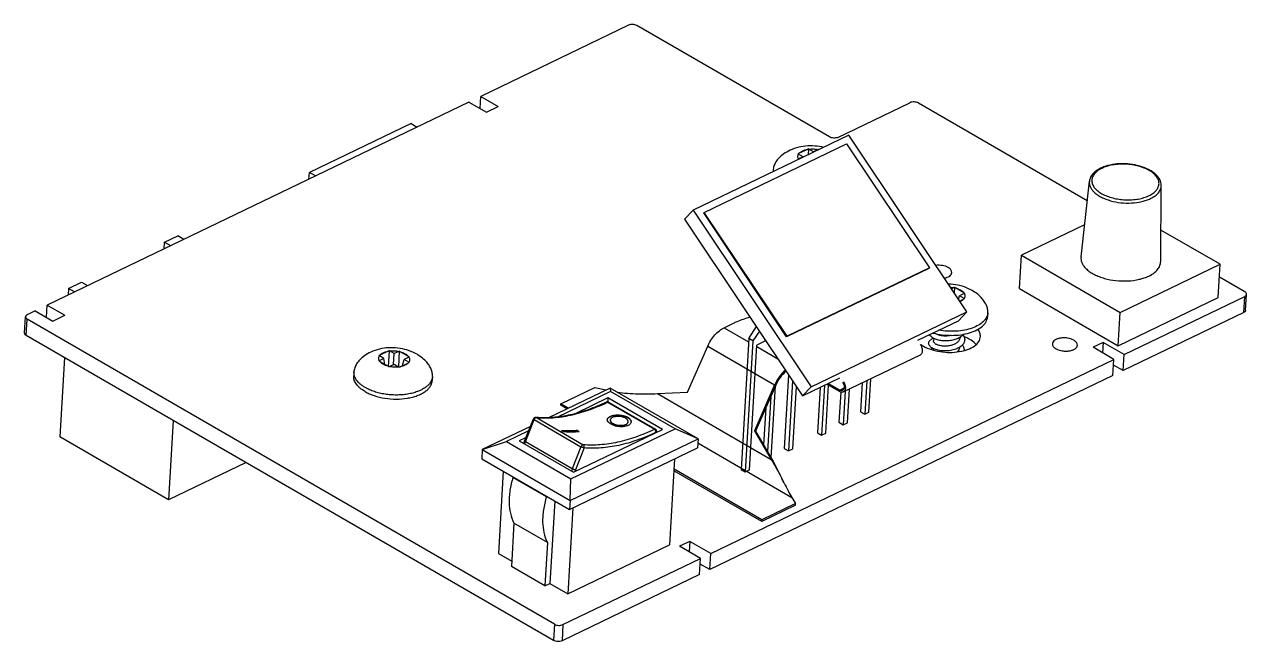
# Model space of a CAD drawing. Header units: millimetres. Extents: x 0 to 420, y 0 to 297.
# Drawn here: x 170.5 to 221.7, y 67.4 to 93.3 of the extents above; entities that cross this region are included whole.
import ezdxf

# ---------------------------------------------------------------- set-up
doc = ezdxf.new("R2010")
doc.units = ezdxf.units.MM
doc.header["$LTSCALE"] = 23.1
doc.layers.get('0').update_dxf_attribs({"linetype": 'CONTINUOUS'})
doc.layers.add('02___PRT_ALL_AXES', color=7, linetype='CONTINUOUS')

msp = doc.modelspace()

# ---------------------------------------------------------------- linework, layer by layer
at = {"color": 7, "linetype": 'Continuous'}
for p, q in [((195.793, 93.245), (189.596, 90.26)), ((204.221, 88.558), (196.147, 93.229)), ((189.566, 89.75), (189.596, 90.26)), ((189.596, 90.26), (190.333, 89.834)), ((189.099, 90.021), (171.411, 81.504)), ((189.099, 90.021), (189.836, 89.594)), ((189.836, 89.594), (190.333, 89.834)), ((204.574, 88.541), (207.593, 89.995)), ((215.027, 85.883), (207.946, 89.979)), ((186.672, 89.124), (182.41, 87.071)), ((186.672, 89.124), (186.928, 88.975)), ((205.035, 88.629), (198.5, 85.482)), ((198.97, 85.396), (204.937, 88.269)), ((204.937, 88.269), (208.408, 83.07)), ((209.982, 81.219), (205.035, 88.629)), ((203.117, 87.73), (202.922, 87.637)), ((203.117, 87.73), (202.925, 87.842)), ((203.295, 88.039), (202.946, 87.872)), ((203.121, 87.707), (203.117, 87.73)), ((203.335, 88.058), (203.321, 87.804)), ((203.546, 87.937), (203.354, 88.048)), ((203.544, 87.911), (203.546, 87.937)), ((203.74, 88.031), (203.546, 87.937)), ((203.759, 88.039), (203.757, 88.013)), ((201.859, 87.172), (201.854, 87.097)), ((182.393, 86.792), (182.41, 87.071)), ((182.666, 86.923), (182.41, 87.071)), ((214.767, 83.529), (215.117, 86.698)), ((218.11, 83.332), (218.133, 86.521)), ((198.145, 85.113), (198.5, 85.482)), ((198.145, 85.113), (203.092, 77.703)), ((198.5, 85.482), (203.446, 78.072)), ((198.97, 85.396), (198.948, 85.373)), ((202.419, 80.174), (198.948, 85.373)), ((202.441, 80.197), (198.97, 85.396)), ((214.915, 84.869), (212.27, 83.596)), ((220.603, 83.217), (218.119, 84.655)), ((176.32, 83.867), (176.336, 84.147)), ((176.336, 84.147), (176.887, 84.412)), ((176.336, 84.147), (176.592, 83.999)), ((177.143, 84.264), (176.887, 84.412)), ((212.188, 82.198), (212.27, 83.596)), ((212.27, 83.596), (216.412, 81.199)), ((208.386, 83.047), (202.419, 80.174)), ((208.408, 83.07), (202.441, 80.197)), ((208.408, 83.07), (208.386, 83.047)), ((216.412, 81.199), (220.603, 83.217)), ((220.521, 81.819), (220.603, 83.217)), ((221.637, 82.059), (220.572, 82.675)), ((172.305, 82.206), (172.289, 81.926)), ((172.305, 82.206), (172.856, 82.471)), ((172.561, 82.057), (172.305, 82.206)), ((172.856, 82.471), (173.112, 82.323)), ((209.444, 82.237), (209.337, 82.185)), ((209.463, 82.246), (209.451, 82.014)), ((209.847, 82.024), (209.503, 82.223)), ((212.188, 82.198), (216.33, 79.801)), ((171.381, 80.994), (171.411, 81.504)), ((171.411, 81.504), (172.148, 81.077)), ((209.629, 81.747), (209.674, 81.898)), ((209.868, 81.992), (209.674, 81.898)), ((209.866, 81.787), (209.674, 81.898)), ((209.676, 81.676), (209.844, 81.757)), ((216.33, 79.801), (220.521, 81.819)), ((216.573, 79.435), (221.635, 81.872)), ((221.595, 81.194), (221.635, 81.872)), ((221.669, 81.281), (221.709, 81.959)), ((170.463, 80.337), (170.502, 81.015)), ((170.914, 81.264), (170.576, 81.102)), ((170.914, 81.264), (171.651, 80.838)), ((171.651, 80.838), (172.148, 81.077)), ((203.446, 78.072), (209.982, 81.219)), ((209.627, 80.85), (209.982, 81.219)), ((210.857, 81.185), (210.847, 81.016)), ((216.33, 79.801), (216.412, 81.199)), ((221.595, 81.194), (216.534, 78.757)), ((170.535, 80.237), (170.574, 80.915)), ((192.69, 68.12), (170.574, 80.915)), ((199.8, 80.557), (200.191, 80.746)), ((199.8, 80.557), (200.828, 79.963)), ((200.836, 80.102), (201.156, 80.603)), ((207.922, 80.029), (209.627, 80.85)), ((192.651, 67.442), (170.535, 80.237)), ((200.836, 80.102), (200.514, 74.615)), ((201.012, 80), (200.689, 74.514)), ((201.012, 80), (200.836, 80.102)), ((201.279, 80.419), (201.012, 80)), ((201.512, 79.994), (201.174, 79.832)), ((201.512, 79.994), (201.537, 80.033)), ((202.441, 80.197), (202.419, 80.174)), ((185.714, 79.574), (185.365, 79.406)), ((185.754, 79.593), (185.719, 78.933)), ((185.965, 79.471), (185.773, 79.582)), ((185.94, 79.01), (185.965, 79.471)), ((186.159, 79.565), (185.965, 79.471)), ((186.178, 79.573), (186.143, 78.914)), ((186.562, 79.352), (186.218, 79.551)), ((198.265, 77.858), (199.112, 79.784)), ((199.112, 79.784), (201.92, 78.159)), ((200.867, 74.599), (201.174, 79.832)), ((201.17, 79.765), (202.059, 79.251)), ((215.696, 79.942), (215.27, 79.737)), ((216.147, 79.229), (215.27, 79.737)), ((215.696, 79.942), (215.67, 79.505)), ((216.573, 79.435), (215.696, 79.942)), ((172.135, 79.311), (171.939, 75.978)), ((185.536, 79.265), (185.342, 79.171)), ((185.536, 79.265), (185.344, 79.376)), ((185.363, 79.139), (185.707, 78.94)), ((185.58, 79.014), (185.536, 79.265)), ((185.96, 79.019), (185.765, 78.926)), ((186.152, 78.908), (185.96, 79.019)), ((186.211, 78.917), (186.559, 79.085)), ((186.312, 78.966), (186.389, 79.226)), ((186.583, 79.32), (186.389, 79.226)), ((186.581, 79.115), (186.389, 79.226)), ((199.241, 71.089), (216.147, 79.229)), ((216.107, 78.551), (216.147, 79.229)), ((216.534, 78.757), (216.133, 78.988)), ((216.534, 78.757), (216.573, 79.435)), ((184.278, 78.707), (184.268, 78.537)), ((187.572, 78.513), (187.562, 78.343)), ((187.572, 78.513), (187.572, 78.513)), ((216.107, 78.551), (199.201, 70.411)), ((202.507, 78.579), (202.325, 75.487)), ((203.092, 77.703), (204.647, 78.453)), ((205.875, 77.011), (205.957, 78.418)), ((195.024, 78.028), (192.437, 76.783)), ((192.955, 77.368), (194.375, 78.052)), ((194.375, 78.052), (194.852, 77.946)), ((198.71, 75.896), (195.024, 78.028)), ((195.024, 78.028), (195.04, 77.886)), ((201.92, 78.159), (201.073, 76.233)), ((201.776, 75.099), (201.954, 78.125)), ((201.92, 78.159), (201.965, 78.149)), ((202.674, 78.33), (202.501, 75.386)), ((202.678, 75.471), (202.832, 78.092)), ((203.092, 77.703), (203.446, 78.072)), ((203.822, 78.055), (203.71, 76.154)), ((204.009, 78.145), (203.886, 76.053)), ((204.063, 76.138), (204.181, 78.145)), ((204.647, 77.942), (204.165, 78.22)), ((204.643, 77.878), (204.647, 77.942)), ((204.647, 77.942), (204.832, 78.031)), ((204.969, 76.574), (205.052, 77.982)), ((205.593, 78.243), (205.522, 77.027)), ((205.78, 78.333), (205.697, 76.925)), ((195.04, 77.886), (192.811, 76.812)), ((194.931, 77.61), (193.581, 76.959)), ((194.912, 77.433), (196.878, 76.295)), ((194.931, 77.61), (194.922, 77.447)), ((197.213, 76.29), (194.931, 77.61)), ((194.957, 77.434), (196.923, 76.297)), ((197.743, 76.322), (195.04, 77.886)), ((197.003, 77.793), (198.265, 77.858)), ((197.003, 77.793), (201.777, 75.031)), ((201.755, 77.673), (201.619, 75.366)), ((204.69, 77.857), (204.616, 76.59)), ((204.874, 77.897), (204.791, 76.489)), ((192.951, 77.304), (192.955, 77.368)), ((193.271, 77.184), (192.955, 77.368)), ((201.546, 77.197), (201.454, 75.648)), ((205.522, 77.027), (205.697, 76.925)), ((205.697, 76.925), (205.875, 77.011)), ((176.698, 76.671), (176.503, 73.337)), ((191.678, 76.417), (189.661, 75.446)), ((191.436, 75.804), (191.802, 76.731)), ((191.468, 75.775), (191.833, 76.701)), ((191.833, 76.701), (193.799, 75.564)), ((191.903, 76.794), (191.903, 76.794)), ((191.929, 76.785), (193.895, 75.648)), ((195.049, 76.849), (195.048, 76.836)), ((195.664, 76.494), (195.662, 76.481)), ((204.616, 76.59), (204.791, 76.489)), ((204.791, 76.489), (204.969, 76.574)), ((176.503, 73.337), (171.939, 75.978)), ((191.605, 76.231), (190.672, 75.782)), ((191.496, 75.956), (191.202, 75.814)), ((193.075, 76.183), (192.987, 76.234)), ((193.347, 73.313), (198.71, 75.896)), ((193.375, 74.218), (197.743, 76.322)), ((193.484, 74.494), (197.213, 76.29)), ((193.638, 76.245), (193.634, 76.231)), ((193.702, 76.192), (193.634, 76.231)), ((193.726, 76.194), (193.638, 76.245)), ((193.726, 76.194), (193.721, 76.194)), ((196.942, 76.159), (196.943, 76.17)), ((196.971, 76.173), (196.972, 76.206)), ((198.71, 75.896), (197.743, 76.322)), ((198.71, 75.896), (198.687, 75.514)), ((201.117, 76.224), (201.073, 76.233)), ((201.073, 76.233), (201.777, 75.031)), ((203.71, 76.154), (203.886, 76.053)), ((203.886, 76.053), (204.063, 76.138)), ((189.661, 75.446), (189.638, 75.064)), ((189.661, 75.446), (190.672, 75.782)), ((189.661, 75.446), (193.347, 73.313)), ((190.672, 75.782), (193.375, 74.218)), ((191.202, 75.814), (193.484, 74.494)), ((193.434, 74.637), (191.468, 75.775)), ((193.324, 72.932), (198.687, 75.514)), ((193.799, 75.564), (193.434, 74.637)), ((193.931, 75.516), (193.565, 74.59)), ((198.7, 75.722), (202.643, 73.44)), ((202.325, 75.487), (202.501, 75.386)), ((202.501, 75.386), (202.678, 75.471)), ((179.754, 74.903), (176.503, 73.337)), ((189.638, 75.064), (193.324, 72.932)), ((197.726, 75.051), (197.514, 71.448)), ((201.777, 75.031), (201.821, 75.022)), ((190.542, 74.542), (190.338, 71.081)), ((201.38, 72.493), (197.701, 74.622)), ((200.514, 74.615), (200.689, 74.514)), ((200.689, 74.514), (200.867, 74.599)), ((190.946, 74.308), (190.944, 74.278)), ((192.348, 73.466), (190.944, 74.278)), ((193.347, 73.313), (193.375, 74.218)), ((202.269, 74.126), (202.292, 74.083)), ((202.292, 74.083), (202.298, 74.071)), ((202.298, 74.071), (202.315, 74.038)), ((192.35, 73.495), (192.348, 73.466)), ((192.701, 73.293), (192.497, 69.832)), ((193.347, 73.313), (193.324, 72.932)), ((202.643, 73.44), (202.801, 73.178)), ((193.464, 72.999), (193.252, 69.395)), ((202.801, 73.178), (201.38, 72.493)), ((202.797, 73.114), (202.801, 73.178)), ((190.987, 72.364), (190.88, 70.542)), ((192.391, 71.551), (190.987, 72.364)), ((201.376, 72.43), (201.38, 72.493)), ((192.391, 71.551), (192.284, 69.729)), ((193.252, 69.395), (197.514, 71.448)), ((198.364, 71.596), (197.937, 71.391)), ((198.815, 70.883), (197.937, 71.391)), ((198.364, 71.596), (198.338, 71.159)), ((199.241, 71.089), (198.364, 71.596)), ((190.338, 71.081), (190.893, 70.76)), ((193.044, 68.104), (198.815, 70.883)), ((198.775, 70.205), (198.815, 70.883)), ((199.201, 70.411), (199.241, 71.089)), ((192.284, 69.729), (190.88, 70.542)), ((199.201, 70.411), (198.801, 70.642)), ((192.284, 69.729), (192.497, 69.832)), ((192.497, 69.832), (193.252, 69.395)), ((198.775, 70.205), (193.004, 67.426)), ((192.69, 68.12), (192.651, 67.442)), ((193.044, 68.104), (193.004, 67.426))]:
    msp.add_line(p, q, dxfattribs=at)
at = {"color": 3, "linetype": 'Continuous'}
for p, q in [((204.8, 77.861), (208.032, 79.417)), ((201.965, 78.149), (201.117, 76.224)), ((204.643, 77.878), (204.103, 78.19)), ((193.209, 77.154), (192.951, 77.304)), ((201.117, 76.224), (201.821, 75.022)), ((201.376, 72.43), (197.697, 74.558)), ((202.797, 73.114), (201.376, 72.43))]:
    msp.add_line(p, q, dxfattribs=at)
at = {"color": 7, "linetype": 'Continuous'}
for points in [[(203.976, 88.119), (203.893, 88.138), (203.797, 88.156), (203.701, 88.169), (203.604, 88.178), (203.506, 88.183), (203.408, 88.184), (203.312, 88.181), (203.216, 88.173), (203.12, 88.161), (203.024, 88.145), (202.928, 88.124), (202.835, 88.099), (202.744, 88.07), (202.656, 88.037), (202.573, 88.002), (202.496, 87.964), (202.425, 87.926), (202.36, 87.886), (202.3, 87.845), (202.246, 87.805), (202.195, 87.764), (202.149, 87.722), (202.107, 87.68), (202.068, 87.638), (202.032, 87.595), (202.001, 87.552), (201.972, 87.509), (201.947, 87.466), (201.925, 87.423), (201.906, 87.379), (201.89, 87.334), (201.877, 87.289), (201.867, 87.243), (201.861, 87.196), (201.859, 87.172)], [(210.209, 82.114), (210.14, 82.152), (210.055, 82.194), (209.968, 82.232), (209.878, 82.266), (209.785, 82.297), (209.691, 82.323), (209.597, 82.344), (209.502, 82.362), (209.406, 82.376), (209.308, 82.385), (209.21, 82.39), (209.2, 82.39)], [(210.857, 81.185), (210.858, 81.2), (210.858, 81.244), (210.855, 81.287), (210.849, 81.329), (210.841, 81.371), (210.83, 81.413), (210.817, 81.454), (210.801, 81.496), (210.782, 81.537), (210.761, 81.578), (210.738, 81.62), (210.711, 81.662), (210.682, 81.704), (210.649, 81.746), (210.614, 81.788), (210.575, 81.831), (210.532, 81.873), (210.486, 81.916), (210.437, 81.958), (210.383, 82), (210.324, 82.041), (210.262, 82.082), (210.209, 82.114)], [(186.924, 79.442), (186.855, 79.48), (186.77, 79.522), (186.683, 79.56), (186.592, 79.594), (186.5, 79.624), (186.406, 79.65), (186.312, 79.672), (186.216, 79.69), (186.12, 79.703), (186.023, 79.713), (185.925, 79.718), (185.827, 79.718), (185.731, 79.715), (185.635, 79.707), (185.539, 79.696), (185.443, 79.679), (185.347, 79.658), (185.254, 79.633), (185.163, 79.604), (185.075, 79.571), (184.992, 79.536), (184.915, 79.499), (184.845, 79.46), (184.779, 79.42), (184.719, 79.38), (184.665, 79.339), (184.615, 79.298), (184.568, 79.256), (184.526, 79.214), (184.487, 79.172), (184.452, 79.129), (184.42, 79.086), (184.391, 79.043), (184.366, 79), (184.344, 78.957), (184.325, 78.913), (184.309, 78.868), (184.296, 78.823), (184.286, 78.777), (184.28, 78.73), (184.278, 78.706)], [(187.572, 78.513), (187.573, 78.528), (187.573, 78.572), (187.57, 78.615), (187.564, 78.657), (187.556, 78.699), (187.545, 78.741), (187.531, 78.782), (187.515, 78.823), (187.497, 78.865), (187.476, 78.906), (187.452, 78.948), (187.426, 78.99), (187.396, 79.031), (187.364, 79.074), (187.328, 79.116), (187.29, 79.158), (187.247, 79.201), (187.201, 79.243), (187.152, 79.285), (187.098, 79.327), (187.039, 79.369), (186.976, 79.41), (186.924, 79.442)]]:
    msp.add_lwpolyline(points, dxfattribs=at)
for centre, radius, start, end in [((203.14, 87.186), 0.5, 115.7418, 118.1277), ((203.867, 85.957), 2.125, 115.6803, 116.8845), ((202.612, 87.3), 0.625, 59.9545, 61.8793), ((204.194, 86.175), 2.07, 114.5246, 115.7503), ((203.106, 87.619), 0.495, 59.9598, 62.3974), ((203.946, 87.603), 0.474, 113.2319, 115.7035), ((202.789, 86.279), 2.01, 60.3651, 61.1469), ((202.323, 87.145), 0.466, 176.6844, 185.5801), ((201.666, 85.403), 2.546, 60.2756, 60.8916), ((216.216, 85.946), 1.444, 114.0524, 115.7042), ((216.186, 86.104), 1.263, 115.7029, 117.5554), ((209.65, 81.81), 0.474, 113.2319, 115.7035), ((208.421, 80.355), 2.158, 59.9127, 61.1228), ((208.742, 80.111), 2.209, 58.7907, 59.9819), ((210.131, 81.446), 0.606, 113.7811, 115.7089), ((211, 79.361), 2.66, 114.7901, 115.7427), ((209.606, 81.338), 0.519, 57.5596, 59.9219), ((208.889, 78.451), 1.87, 104.5162, 105.8861), ((209.311, 80.776), 0.73, 301.2705, 301.4409), ((209.461, 80.163), 0.234, 353.6788, 356.6408), ((186.614, 77.709), 2.07, 114.5246, 115.7503), ((185.525, 79.154), 0.495, 59.9598, 62.3974), ((186.365, 79.137), 0.474, 113.2319, 115.7035), ((185.136, 77.683), 2.158, 59.9127, 61.1228), ((208.798, 80.899), 1.284, 234.7822, 240.0206), ((209.279, 80.364), 0.744, 300.2972, 301.4518), ((209.297, 80.335), 0.71, 301.4457, 303.3731), ((209.437, 79.739), 0.233, 355.4854, 356.6272), ((185.559, 78.72), 0.5, 115.7418, 118.1277), ((183.99, 76.769), 2.739, 59.9199, 60.8722), ((186.286, 77.491), 2.125, 115.6803, 116.8845), ((185.031, 78.835), 0.625, 59.9545, 61.8793), ((184.292, 76.491), 2.828, 59.0426, 59.9743), ((186.048, 78.339), 0.652, 115.7378, 117.5746), ((187.715, 76.689), 2.66, 114.7901, 115.7427), ((185.457, 77.439), 2.209, 58.7907, 59.9819), ((186.321, 78.665), 0.519, 57.5596, 59.9219), ((186.846, 78.774), 0.606, 113.7811, 115.7089), ((185.817, 78.33), 0.668, 58.083, 59.9255), ((187.405, 76.433), 2.756, 115.6883, 116.6181), ((203.54, 77.446), 1.769, 155.9192, 156.2419), ((194.907, 77.347), 0.101, 100.983, 115.6479), ((191.303, 84.937), 8.327, 295.3941, 295.6822), ((194.907, 77.348), 0.1, 59.9448, 100.9649), ((191.895, 76.694), 0.1, 85.0276, 158.4853), ((192.248, 80.867), 4.088, 265.1551, 265.5295), ((195.01, 76.694), 0.108, 172.0785, 184.6428), ((195.771, 76.613), 0.131, 346.6409, 354.9863), ((196.873, 76.211), 0.1, 357.4203, 59.9507), ((193.869, 70.298), 9.216, 30.7097, 30.9016)]:
    msp.add_arc(centre, radius, start, end, dxfattribs=at)
for points, knots in [([(196.147, 93.229), (196.094, 93.259), (195.972, 93.286), (195.847, 93.271), (195.793, 93.245)], [0, 0, 0, 0, 0.503592, 1, 1, 1, 1]), ([(207.946, 89.979), (207.893, 90.01), (207.771, 90.036), (207.647, 90.021), (207.593, 89.995)], [0, 0, 0, 0, 0.503592, 1, 1, 1, 1]), ([(204.574, 88.541), (204.52, 88.516), (204.395, 88.5), (204.273, 88.527), (204.221, 88.558)], [0, 0, 0, 0, 0.496408, 1, 1, 1, 1]), ([(202.922, 87.637), (202.913, 87.653), (202.899, 87.687), (202.891, 87.74), (202.9, 87.794), (202.915, 87.826), (202.925, 87.842)], [0, 0, 0, 0, 0.259947, 0.504403, 0.746515, 1, 1, 1, 1]), ([(202.946, 87.872), (202.964, 87.893), (203.008, 87.932), (203.089, 87.979), (203.187, 88.016), (203.258, 88.033), (203.295, 88.039)], [0, 0, 0, 0, 0.208479, 0.445622, 0.710806, 1, 1, 1, 1]), ([(203.354, 88.048), (203.418, 88.056), (203.548, 88.06), (203.677, 88.044), (203.74, 88.031)], [0, 0, 0, 0, 0.498624, 1, 1, 1, 1]), ([(215.589, 87.248), (215.526, 87.217), (215.408, 87.149), (215.26, 87.02), (215.157, 86.869), (215.123, 86.755), (215.117, 86.698)], [0, 0, 0, 0, 0.281468, 0.537757, 0.774425, 1, 1, 1, 1]), ([(215.601, 87.224), (215.543, 87.193), (215.437, 87.127), (215.31, 87.002), (215.244, 86.883), (215.221, 86.785), (215.217, 86.712), (215.227, 86.638), (215.259, 86.538), (215.335, 86.415), (215.471, 86.284), (215.649, 86.167), (215.862, 86.069), (216.103, 85.993), (216.363, 85.942), (216.633, 85.917), (216.902, 85.92), (217.162, 85.95), (217.402, 86.006), (217.551, 86.063), (217.619, 86.096)], [0, 0, 0, 0, 0.057955, 0.108805, 0.153931, 0.175289, 0.196416, 0.217821, 0.239983, 0.287981, 0.342638, 0.40455, 0.473216, 0.547392, 0.625349, 0.705067, 0.7844, 0.861233, 0.933624, 1, 1, 1, 1]), ([(218.133, 86.521), (218.133, 86.565), (218.122, 86.655), (218.07, 86.784), (217.988, 86.905), (217.879, 87.015), (217.746, 87.115), (217.533, 87.236), (217.223, 87.351), (216.817, 87.427), (216.397, 87.442), (215.994, 87.394), (215.741, 87.316), (215.627, 87.265)], [0, 0, 0, 0, 0.045207, 0.091786, 0.140894, 0.193446, 0.250003, 0.310706, 0.443175, 0.586035, 0.731713, 0.872027, 1, 1, 1, 1]), ([(217.619, 86.096), (217.681, 86.126), (217.793, 86.191), (217.929, 86.313), (218.003, 86.433), (218.032, 86.531), (218.04, 86.605), (218.034, 86.68), (218.007, 86.781), (217.935, 86.907), (217.803, 87.041), (217.627, 87.161), (217.414, 87.262), (217.172, 87.34), (216.91, 87.394), (216.637, 87.42), (216.364, 87.419), (216.101, 87.389), (215.858, 87.333), (215.707, 87.275), (215.638, 87.242)], [0, 0, 0, 0, 0.059301, 0.111327, 0.157223, 0.178751, 0.199895, 0.221173, 0.243088, 0.290364, 0.344212, 0.405396, 0.4735, 0.547308, 0.625078, 0.704758, 0.784154, 0.861093, 0.933582, 1, 1, 1, 1]), ([(215.117, 86.698), (215.113, 86.658), (215.116, 86.575), (215.156, 86.452), (215.229, 86.334), (215.333, 86.222), (215.466, 86.119), (215.625, 86.027), (215.805, 85.947), (216.075, 85.858), (216.439, 85.79), (216.884, 85.777), (217.245, 85.825), (217.508, 85.899), (217.629, 85.947), (217.685, 85.974)], [0, 0, 0, 0, 0.040031, 0.081898, 0.127435, 0.177792, 0.233451, 0.294356, 0.360046, 0.429766, 0.577152, 0.727533, 0.871245, 0.937942, 1, 1, 1, 1]), ([(217.685, 85.974), (217.751, 86.006), (217.871, 86.076), (218.017, 86.208), (218.096, 86.336), (218.127, 86.442), (218.133, 86.495), (218.133, 86.521)], [0, 0, 0, 0, 0.296732, 0.556974, 0.786507, 0.894195, 1, 1, 1, 1]), ([(209.199, 83.08), (209.125, 83.122), (208.951, 83.177), (208.77, 83.183), (208.677, 83.173)], [0, 0, 0, 0, 0.478547, 1, 1, 1, 1]), ([(209.35, 82.869), (209.353, 82.908), (209.317, 83), (209.243, 83.054), (209.199, 83.08)], [0, 0, 0, 0, 0.436457, 1, 1, 1, 1]), ([(214.767, 83.529), (214.762, 83.485), (214.765, 83.392), (214.809, 83.256), (214.891, 83.125), (215.006, 83.001), (215.154, 82.887), (215.329, 82.785), (215.529, 82.696), (215.829, 82.598), (216.232, 82.522), (216.725, 82.508), (217.125, 82.56), (217.417, 82.643), (217.551, 82.696), (217.613, 82.726)], [0, 0, 0, 0, 0.040031, 0.081898, 0.127435, 0.177791, 0.23345, 0.294355, 0.360045, 0.429764, 0.57715, 0.727532, 0.871244, 0.937942, 1, 1, 1, 1]), ([(217.613, 82.726), (217.686, 82.762), (217.819, 82.839), (217.981, 82.985), (218.069, 83.127), (218.103, 83.245), (218.109, 83.303), (218.11, 83.332)], [0, 0, 0, 0, 0.296734, 0.556975, 0.786506, 0.894194, 1, 1, 1, 1]), ([(209.036, 82.636), (209.078, 82.644), (209.157, 82.666), (209.258, 82.718), (209.328, 82.785), (209.349, 82.843), (209.35, 82.869)], [0, 0, 0, 0, 0.313257, 0.58362, 0.807977, 1, 1, 1, 1]), ([(209.287, 82.259), (209.301, 82.258), (209.353, 82.254), (209.406, 82.245), (209.444, 82.237)], [0, 0, 0, 0, 0.252291, 1, 1, 1, 1]), ([(209.503, 82.223), (209.54, 82.213), (209.611, 82.19), (209.678, 82.158), (209.709, 82.14)], [0, 0, 0, 0, 0.519903, 1, 1, 1, 1]), ([(209.709, 82.14), (209.737, 82.124), (209.787, 82.09), (209.83, 82.046), (209.847, 82.024)], [0, 0, 0, 0, 0.531381, 1, 1, 1, 1]), ([(221.707, 81.979), (221.705, 81.987), (221.692, 82.021), (221.661, 82.045), (221.637, 82.059)], [0, 0, 0, 0, 0.214171, 1, 1, 1, 1]), ([(209.844, 81.757), (209.826, 81.735), (209.779, 81.693), (209.725, 81.663), (209.695, 81.649)], [0, 0, 0, 0, 0.466357, 1, 1, 1, 1]), ([(209.868, 81.992), (209.878, 81.976), (209.892, 81.942), (209.899, 81.888), (209.891, 81.835), (209.876, 81.802), (209.866, 81.787)], [0, 0, 0, 0, 0.259947, 0.504403, 0.746515, 1, 1, 1, 1]), ([(221.635, 81.872), (221.645, 81.877), (221.679, 81.896), (221.707, 81.931), (221.709, 81.959)], [0, 0, 0, 0, 0.301445, 1, 1, 1, 1]), ([(170.576, 81.102), (170.566, 81.097), (170.532, 81.078), (170.504, 81.042), (170.502, 81.015)], [0, 0, 0, 0, 0.301445, 1, 1, 1, 1]), ([(170.502, 81.015), (170.502, 81.006), (170.508, 80.963), (170.545, 80.931), (170.574, 80.915)], [0, 0, 0, 0, 0.212534, 1, 1, 1, 1]), ([(200.191, 80.746), (200.244, 80.771), (200.47, 80.874), (200.704, 80.956), (200.884, 81.01)], [0, 0, 0, 0, 0.239774, 1, 1, 1, 1]), ([(208.558, 80.335), (208.684, 80.302), (208.943, 80.252), (209.337, 80.228), (209.723, 80.253), (210.08, 80.327), (210.388, 80.445), (210.598, 80.581), (210.722, 80.708), (210.789, 80.806), (210.833, 80.909), (210.845, 80.98), (210.847, 81.016)], [0, 0, 0, 0, 0.148746, 0.300827, 0.449858, 0.589793, 0.715687, 0.824657, 0.872936, 0.917597, 0.959535, 1, 1, 1, 1]), ([(210.857, 81.185), (210.855, 81.153), (210.844, 81.087), (210.807, 80.991), (210.749, 80.9), (210.643, 80.781), (210.462, 80.65), (210.193, 80.53), (209.877, 80.447), (209.529, 80.404), (209.166, 80.404), (208.923, 80.432), (208.802, 80.453)], [0, 0, 0, 0, 0.041056, 0.083393, 0.128122, 0.17608, 0.283353, 0.406729, 0.544365, 0.692489, 0.846186, 1, 1, 1, 1]), ([(221.669, 81.281), (221.668, 81.272), (221.659, 81.233), (221.623, 81.207), (221.595, 81.194)], [0, 0, 0, 0, 0.215638, 1, 1, 1, 1]), ([(199.112, 79.784), (199.187, 79.953), (199.335, 80.188), (199.589, 80.432), (199.729, 80.523), (199.8, 80.557)], [0, 0, 0, 0, 0.527655, 0.775748, 1, 1, 1, 1]), ([(210.548, 80.183), (210.551, 80.235), (210.535, 80.346), (210.481, 80.442), (210.447, 80.488)], [0, 0, 0, 0, 0.476312, 1, 1, 1, 1]), ([(170.535, 80.237), (170.523, 80.243), (170.489, 80.266), (170.461, 80.308), (170.463, 80.337)], [0, 0, 0, 0, 0.305238, 1, 1, 1, 1]), ([(208.156, 79.786), (208.37, 79.662), (208.749, 79.551), (209.263, 79.512), (209.652, 79.542), (210.002, 79.629), (210.286, 79.767), (210.485, 79.951), (210.544, 80.11), (210.548, 80.183)], [0, 0, 0, 0, 0.274614, 0.424814, 0.571471, 0.706084, 0.822367, 0.918425, 1, 1, 1, 1]), ([(209.654, 79.722), (209.594, 79.687), (209.457, 79.63), (209.237, 79.585), (209.007, 79.576), (208.821, 79.599), (208.685, 79.635), (208.596, 79.668), (208.521, 79.708), (208.459, 79.753), (208.414, 79.801), (208.385, 79.853), (208.375, 79.907), (208.382, 79.942), (208.388, 79.958)], [0, 0, 0, 0, 0.14153, 0.296036, 0.45405, 0.604725, 0.674124, 0.738046, 0.795693, 0.846652, 0.891069, 0.929906, 0.965213, 1, 1, 1, 1]), ([(208.388, 79.958), (208.394, 79.975), (208.412, 80.007), (208.454, 80.05), (208.509, 80.087), (208.552, 80.107), (208.576, 80.117)], [0, 0, 0, 0, 0.205873, 0.437489, 0.701386, 1, 1, 1, 1]), ([(209.69, 80.152), (209.639, 80.121), (209.524, 80.069), (209.336, 80.021), (209.137, 80.001), (208.939, 80.008), (208.757, 80.041), (208.622, 80.09), (208.534, 80.139), (208.469, 80.189), (208.431, 80.235), (208.417, 80.268)], [0, 0, 0, 0, 0.130277, 0.272351, 0.420019, 0.565811, 0.702087, 0.822123, 0.874604, 0.921638, 1, 1, 1, 1]), ([(209.529, 79.907), (209.487, 79.88), (209.393, 79.835), (209.24, 79.795), (209.079, 79.779), (208.923, 79.787), (208.804, 79.813), (208.722, 79.845), (208.672, 79.871), (208.633, 79.901), (208.604, 79.933), (208.586, 79.967), (208.583, 79.991), (208.584, 80.002)], [0, 0, 0, 0, 0.140174, 0.292345, 0.448424, 0.598803, 0.734002, 0.793489, 0.846608, 0.893099, 0.933249, 0.968154, 1, 1, 1, 1]), ([(209.329, 80.237), (209.269, 80.222), (209.146, 80.204), (208.969, 80.208), (208.832, 80.235), (208.74, 80.271), (208.702, 80.293), (208.685, 80.305)], [0, 0, 0, 0, 0.280476, 0.554568, 0.800205, 0.906649, 1, 1, 1, 1]), ([(209.694, 80.137), (209.691, 80.115), (209.68, 80.071), (209.645, 80.009), (209.594, 79.953), (209.552, 79.921), (209.529, 79.907)], [0, 0, 0, 0, 0.225071, 0.462556, 0.719778, 1, 1, 1, 1]), ([(209.819, 80.256), (209.834, 80.235), (209.86, 80.192), (209.884, 80.123), (209.892, 80.052), (209.882, 79.982), (209.856, 79.915), (209.814, 79.851), (209.757, 79.793), (209.712, 79.759), (209.687, 79.743)], [0, 0, 0, 0, 0.128212, 0.248235, 0.363313, 0.477584, 0.595345, 0.720233, 0.854721, 1, 1, 1, 1]), ([(209.84, 80.281), (209.83, 80.269), (209.787, 80.22), (209.734, 80.179), (209.692, 80.153)], [0, 0, 0, 0, 0.234092, 1, 1, 1, 1]), ([(210.105, 80.066), (210.087, 80.077), (210.008, 80.12), (209.926, 80.156), (209.863, 80.18)], [0, 0, 0, 0, 0.239513, 1, 1, 1, 1]), ([(210.372, 79.854), (210.355, 79.874), (210.275, 79.956), (210.181, 80.022), (210.105, 80.066)], [0, 0, 0, 0, 0.230823, 1, 1, 1, 1]), ([(214.465, 80.033), (214.384, 80.08), (214.242, 80.122), (214.05, 80.136), (213.903, 80.125), (213.772, 80.092), (213.666, 80.04), (213.591, 79.971), (213.569, 79.912), (213.568, 79.884)], [0, 0, 0, 0, 0.274692, 0.424859, 0.571538, 0.706143, 0.822395, 0.91843, 1, 1, 1, 1]), ([(214.616, 79.823), (214.618, 79.862), (214.583, 79.953), (214.509, 80.008), (214.465, 80.033)], [0, 0, 0, 0, 0.436457, 1, 1, 1, 1]), ([(185.365, 79.406), (185.383, 79.427), (185.427, 79.466), (185.508, 79.513), (185.606, 79.55), (185.677, 79.567), (185.714, 79.574)], [0, 0, 0, 0, 0.208479, 0.445622, 0.710806, 1, 1, 1, 1]), ([(185.773, 79.582), (185.837, 79.59), (185.967, 79.594), (186.096, 79.578), (186.159, 79.565)], [0, 0, 0, 0, 0.498624, 1, 1, 1, 1]), ([(186.218, 79.551), (186.255, 79.541), (186.326, 79.518), (186.393, 79.486), (186.424, 79.468)], [0, 0, 0, 0, 0.519903, 1, 1, 1, 1]), ([(186.424, 79.468), (186.452, 79.452), (186.502, 79.417), (186.545, 79.374), (186.562, 79.352)], [0, 0, 0, 0, 0.531381, 1, 1, 1, 1]), ([(208.465, 79.649), (208.471, 79.654), (208.499, 79.67), (208.528, 79.684), (208.551, 79.693)], [0, 0, 0, 0, 0.235626, 1, 1, 1, 1]), ([(209.669, 79.721), (209.668, 79.705), (209.662, 79.673), (209.637, 79.61), (209.604, 79.568), (209.579, 79.543)], [0, 0, 0, 0, 0.235485, 0.477744, 1, 1, 1, 1]), ([(209.794, 79.832), (209.819, 79.797), (209.849, 79.74), (209.865, 79.658), (209.864, 79.618), (209.862, 79.598)], [0, 0, 0, 0, 0.519743, 0.76221, 1, 1, 1, 1]), ([(213.568, 79.884), (213.565, 79.845), (213.601, 79.754), (213.675, 79.699), (213.719, 79.674)], [0, 0, 0, 0, 0.436457, 1, 1, 1, 1]), ([(213.719, 79.674), (213.799, 79.628), (213.941, 79.586), (214.134, 79.571), (214.28, 79.582), (214.411, 79.615), (214.518, 79.667), (214.592, 79.736), (214.614, 79.796), (214.616, 79.823)], [0, 0, 0, 0, 0.274692, 0.424859, 0.571538, 0.706143, 0.822395, 0.91843, 1, 1, 1, 1]), ([(185.342, 79.171), (185.332, 79.187), (185.318, 79.221), (185.311, 79.275), (185.319, 79.328), (185.334, 79.36), (185.344, 79.376)], [0, 0, 0, 0, 0.259947, 0.504403, 0.746515, 1, 1, 1, 1]), ([(185.501, 79.023), (185.473, 79.039), (185.423, 79.073), (185.38, 79.117), (185.363, 79.139)], [0, 0, 0, 0, 0.531381, 1, 1, 1, 1]), ([(185.707, 78.94), (185.67, 78.95), (185.599, 78.973), (185.532, 79.005), (185.501, 79.023)], [0, 0, 0, 0, 0.519903, 1, 1, 1, 1]), ([(186.152, 78.908), (186.088, 78.901), (185.958, 78.896), (185.829, 78.912), (185.765, 78.926)], [0, 0, 0, 0, 0.498624, 1, 1, 1, 1]), ([(186.559, 79.085), (186.542, 79.064), (186.498, 79.024), (186.417, 78.977), (186.319, 78.94), (186.248, 78.924), (186.211, 78.917)], [0, 0, 0, 0, 0.208479, 0.445622, 0.710806, 1, 1, 1, 1]), ([(186.583, 79.32), (186.592, 79.303), (186.607, 79.27), (186.614, 79.216), (186.606, 79.163), (186.59, 79.13), (186.581, 79.115)], [0, 0, 0, 0, 0.259947, 0.504403, 0.746515, 1, 1, 1, 1]), ([(184.743, 77.876), (184.669, 77.919), (184.566, 77.989), (184.45, 78.099), (184.36, 78.207), (184.297, 78.325), (184.268, 78.447), (184.266, 78.508), (184.268, 78.537)], [0, 0, 0, 0, 0.298717, 0.434304, 0.560879, 0.789936, 0.896303, 1, 1, 1, 1]), ([(184.753, 78.045), (184.716, 78.069), (184.661, 78.103), (184.591, 78.153), (184.529, 78.202), (184.46, 78.268), (184.391, 78.352), (184.337, 78.438), (184.299, 78.527), (184.278, 78.617), (184.276, 78.677), (184.278, 78.706)], [0, 0, 0, 0, 0.154562, 0.227496, 0.298414, 0.434142, 0.560712, 0.678819, 0.790142, 0.896419, 1, 1, 1, 1]), ([(187.572, 78.513), (187.57, 78.47), (187.552, 78.383), (187.49, 78.261), (187.395, 78.146), (187.27, 78.043), (187.117, 77.952), (186.939, 77.875), (186.74, 77.813), (186.525, 77.768), (186.296, 77.74), (186.06, 77.731), (185.822, 77.739), (185.585, 77.766), (185.392, 77.804), (185.243, 77.843), (185.102, 77.886), (184.936, 77.948), (184.813, 78.014), (184.753, 78.045)], [0, 0, 0, 0, 0.03997, 0.082007, 0.127743, 0.178183, 0.233737, 0.294336, 0.359548, 0.428677, 0.500831, 0.574985, 0.650032, 0.724828, 0.798246, 0.834108, 0.869201, 0.936756, 1, 1, 1, 1]), ([(202.374, 78.778), (202.279, 78.698), (202.106, 78.508), (201.977, 78.287), (201.924, 78.168)], [0, 0, 0, 0, 0.48877, 1, 1, 1, 1]), ([(184.743, 77.876), (184.801, 77.842), (184.926, 77.78), (185.201, 77.675), (185.578, 77.587), (186.048, 77.552), (186.438, 77.582), (186.731, 77.643), (186.929, 77.705), (187.107, 77.782), (187.26, 77.874), (187.386, 77.977), (187.48, 78.091), (187.542, 78.214), (187.56, 78.301), (187.562, 78.344)], [0, 0, 0, 0, 0.063295, 0.130845, 0.275145, 0.424935, 0.571179, 0.640333, 0.705568, 0.766187, 0.821759, 0.872214, 0.917964, 0.960015, 1, 1, 1, 1]), ([(204.768, 77.928), (204.75, 77.92), (204.706, 77.914), (204.666, 77.931), (204.647, 77.942)], [0, 0, 0, 0, 0.460252, 1, 1, 1, 1]), ([(204.77, 78.269), (204.791, 78.238), (204.822, 78.172), (204.838, 78.085), (204.832, 78.021), (204.819, 77.98), (204.798, 77.948), (204.778, 77.933), (204.768, 77.928)], [0, 0, 0, 0, 0.295767, 0.573721, 0.697283, 0.808098, 0.907514, 1, 1, 1, 1]), ([(191.929, 76.785), (192.16, 76.766), (192.64, 76.766), (193.372, 76.874), (194.126, 77.089), (194.624, 77.296), (194.874, 77.415)], [0, 0, 0, 0, 0.228447, 0.470202, 0.727092, 1, 1, 1, 1]), ([(194.863, 77.438), (194.614, 77.318), (194.117, 77.109), (193.364, 76.889), (192.636, 76.777), (192.159, 76.774), (191.93, 76.792)], [0, 0, 0, 0, 0.273913, 0.531203, 0.77264, 1, 1, 1, 1]), ([(194.863, 77.438), (194.87, 77.441), (194.888, 77.444), (194.904, 77.437), (194.912, 77.433)], [0, 0, 0, 0, 0.460294, 1, 1, 1, 1]), ([(194.912, 77.433), (194.919, 77.436), (194.934, 77.441), (194.951, 77.438), (194.957, 77.434)], [0, 0, 0, 0, 0.54295, 1, 1, 1, 1]), ([(195.315, 77.859), (195.605, 77.816), (196.169, 77.771), (196.733, 77.783), (197.003, 77.793)], [0, 0, 0, 0, 0.520051, 1, 1, 1, 1]), ([(195.048, 76.836), (195.086, 76.852), (195.171, 76.874), (195.307, 76.888), (195.451, 76.883), (195.59, 76.858), (195.715, 76.815), (195.802, 76.764), (195.853, 76.715), (195.88, 76.679), (195.897, 76.64), (195.901, 76.614), (195.901, 76.601)], [0, 0, 0, 0, 0.126111, 0.269146, 0.41899, 0.566252, 0.70296, 0.82161, 0.873023, 0.919201, 0.961011, 1, 1, 1, 1]), ([(195.049, 76.849), (195.088, 76.865), (195.176, 76.888), (195.315, 76.902), (195.461, 76.895), (195.603, 76.868), (195.728, 76.823), (195.813, 76.769), (195.862, 76.718), (195.887, 76.68), (195.901, 76.641), (195.903, 76.614), (195.902, 76.601)], [0, 0, 0, 0, 0.12728, 0.2718, 0.422935, 0.570896, 0.707306, 0.824503, 0.874918, 0.920103, 0.961199, 1, 1, 1, 1]), ([(191.802, 76.731), (191.801, 76.729), (191.803, 76.724), (191.813, 76.713), (191.824, 76.706), (191.833, 76.701)], [0, 0, 0, 0, 0.119687, 0.321692, 1, 1, 1, 1]), ([(191.833, 76.701), (191.839, 76.715), (191.854, 76.742), (191.875, 76.763), (191.887, 76.771)], [0, 0, 0, 0, 0.516481, 1, 1, 1, 1]), ([(191.887, 76.771), (191.89, 76.773), (191.901, 76.78), (191.913, 76.785), (191.923, 76.785)], [0, 0, 0, 0, 0.277243, 1, 1, 1, 1]), ([(191.903, 76.794), (191.91, 76.793), (191.919, 76.791), (191.927, 76.787), (191.929, 76.785)], [0, 0, 0, 0, 0.745815, 1, 1, 1, 1]), ([(194.902, 76.709), (194.904, 76.723), (194.915, 76.753), (194.947, 76.791), (194.993, 76.824), (195.029, 76.841), (195.049, 76.849)], [0, 0, 0, 0, 0.20233, 0.429305, 0.6938, 1, 1, 1, 1]), ([(195.752, 76.443), (195.714, 76.428), (195.631, 76.407), (195.497, 76.399), (195.357, 76.41), (195.219, 76.44), (195.114, 76.479), (195.04, 76.518), (194.964, 76.569), (194.906, 76.631), (194.902, 76.686)], [0, 0, 0, 0, 0.12569, 0.268019, 0.41866, 0.568373, 0.708, 0.771376, 0.829292, 1, 1, 1, 1]), ([(194.903, 76.709), (194.907, 76.722), (194.923, 76.756), (194.973, 76.802), (195.021, 76.826), (195.048, 76.836)], [0, 0, 0, 0, 0.203751, 0.56069, 1, 1, 1, 1]), ([(195.025, 76.679), (195.024, 76.67), (195.024, 76.651), (195.034, 76.623), (195.052, 76.596), (195.089, 76.559), (195.153, 76.519), (195.246, 76.481), (195.352, 76.456), (195.462, 76.447), (195.567, 76.453), (195.633, 76.469), (195.662, 76.481)], [0, 0, 0, 0, 0.036215, 0.075101, 0.118519, 0.168029, 0.285271, 0.423699, 0.574171, 0.726975, 0.872207, 1, 1, 1, 1]), ([(195.027, 76.692), (195.025, 76.683), (195.026, 76.664), (195.036, 76.637), (195.054, 76.609), (195.091, 76.573), (195.155, 76.532), (195.248, 76.495), (195.354, 76.47), (195.464, 76.46), (195.569, 76.466), (195.635, 76.482), (195.664, 76.494)], [0, 0, 0, 0, 0.036213, 0.075108, 0.118541, 0.168069, 0.285358, 0.423826, 0.574317, 0.72711, 0.872292, 1, 1, 1, 1]), ([(195.137, 76.799), (195.122, 76.793), (195.094, 76.78), (195.06, 76.754), (195.036, 76.725), (195.028, 76.703), (195.027, 76.692)], [0, 0, 0, 0, 0.305144, 0.568856, 0.796589, 1, 1, 1, 1]), ([(195.776, 76.611), (195.777, 76.62), (195.776, 76.64), (195.765, 76.669), (195.747, 76.698), (195.71, 76.736), (195.646, 76.776), (195.552, 76.811), (195.446, 76.832), (195.336, 76.837), (195.232, 76.827), (195.166, 76.81), (195.137, 76.799)], [0, 0, 0, 0, 0.038447, 0.079357, 0.124267, 0.174694, 0.29197, 0.429034, 0.577595, 0.728772, 0.873049, 1, 1, 1, 1]), ([(195.662, 76.481), (195.678, 76.487), (195.707, 76.501), (195.742, 76.529), (195.766, 76.562), (195.774, 76.586), (195.775, 76.598)], [0, 0, 0, 0, 0.298804, 0.559933, 0.78978, 1, 1, 1, 1]), ([(195.664, 76.494), (195.679, 76.5), (195.708, 76.514), (195.744, 76.542), (195.768, 76.574), (195.775, 76.599), (195.776, 76.611)], [0, 0, 0, 0, 0.298753, 0.559842, 0.789701, 1, 1, 1, 1]), ([(195.899, 76.583), (195.895, 76.568), (195.883, 76.539), (195.851, 76.501), (195.806, 76.468), (195.771, 76.451), (195.752, 76.443)], [0, 0, 0, 0, 0.211985, 0.444629, 0.705942, 1, 1, 1, 1]), ([(193.638, 76.245), (193.583, 76.24), (193.367, 76.225), (193.149, 76.225), (192.987, 76.234)], [0, 0, 0, 0, 0.254864, 1, 1, 1, 1]), ([(193.634, 76.231), (193.582, 76.227), (193.375, 76.212), (193.168, 76.211), (193.013, 76.218)], [0, 0, 0, 0, 0.254633, 1, 1, 1, 1]), ([(193.721, 76.194), (193.666, 76.189), (193.451, 76.174), (193.235, 76.174), (193.075, 76.183)], [0, 0, 0, 0, 0.254823, 1, 1, 1, 1]), ([(196.878, 76.295), (196.624, 76.174), (196.121, 75.962), (195.356, 75.74), (194.615, 75.629), (194.129, 75.628), (193.895, 75.648)], [0, 0, 0, 0, 0.273183, 0.530167, 0.771822, 1, 1, 1, 1]), ([(196.943, 76.17), (196.687, 76.047), (196.178, 75.833), (195.406, 75.61), (194.657, 75.496), (194.167, 75.496), (193.931, 75.516)], [0, 0, 0, 0, 0.273183, 0.530167, 0.771822, 1, 1, 1, 1]), ([(196.923, 76.297), (196.917, 76.301), (196.9, 76.304), (196.885, 76.299), (196.878, 76.295)], [0, 0, 0, 0, 0.45705, 1, 1, 1, 1]), ([(196.943, 76.17), (196.943, 76.182), (196.941, 76.207), (196.927, 76.242), (196.906, 76.273), (196.888, 76.29), (196.878, 76.295)], [0, 0, 0, 0, 0.242555, 0.505919, 0.76605, 1, 1, 1, 1]), ([(196.943, 76.17), (196.951, 76.174), (196.965, 76.183), (196.972, 76.199), (196.972, 76.206)], [0, 0, 0, 0, 0.55722, 1, 1, 1, 1]), ([(191.404, 75.697), (191.406, 75.706), (191.414, 75.743), (191.426, 75.778), (191.436, 75.804)], [0, 0, 0, 0, 0.245944, 1, 1, 1, 1]), ([(191.436, 75.804), (191.436, 75.803), (191.437, 75.798), (191.448, 75.787), (191.459, 75.78), (191.468, 75.775)], [0, 0, 0, 0, 0.119558, 0.321437, 1, 1, 1, 1]), ([(191.437, 75.678), (191.439, 75.686), (191.448, 75.719), (191.458, 75.751), (191.468, 75.775)], [0, 0, 0, 0, 0.245416, 1, 1, 1, 1]), ([(193.895, 75.648), (193.876, 75.65), (193.845, 75.632), (193.816, 75.598), (193.804, 75.576), (193.799, 75.564)], [0, 0, 0, 0, 0.433768, 0.711885, 1, 1, 1, 1]), ([(193.931, 75.516), (193.921, 75.517), (193.899, 75.522), (193.866, 75.533), (193.831, 75.547), (193.809, 75.558), (193.799, 75.564)], [0, 0, 0, 0, 0.209276, 0.471275, 0.748295, 1, 1, 1, 1]), ([(193.931, 75.516), (193.935, 75.528), (193.941, 75.554), (193.937, 75.592), (193.922, 75.626), (193.905, 75.643), (193.895, 75.648)], [0, 0, 0, 0, 0.26461, 0.527556, 0.774843, 1, 1, 1, 1]), ([(201.793, 75.005), (201.881, 74.856), (202.043, 74.565), (202.196, 74.269), (202.269, 74.126)], [0, 0, 0, 0, 0.519014, 1, 1, 1, 1]), ([(193.434, 74.637), (193.431, 74.629), (193.419, 74.598), (193.409, 74.565), (193.403, 74.541)], [0, 0, 0, 0, 0.254177, 1, 1, 1, 1]), ([(193.565, 74.59), (193.556, 74.591), (193.534, 74.596), (193.501, 74.606), (193.466, 74.62), (193.444, 74.631), (193.434, 74.637)], [0, 0, 0, 0, 0.209269, 0.471262, 0.748276, 1, 1, 1, 1]), ([(193.565, 74.59), (193.563, 74.584), (193.555, 74.562), (193.548, 74.54), (193.543, 74.523)], [0, 0, 0, 0, 0.253458, 1, 1, 1, 1]), ([(190.944, 74.278), (190.891, 74.099), (190.829, 73.83), (190.79, 73.472), (190.778, 73.009), (190.849, 72.621), (190.987, 72.364)], [0, 0, 0, 0, 0.286992, 0.422582, 0.551999, 1, 1, 1, 1]), ([(202.315, 74.038), (202.369, 73.932), (202.474, 73.73), (202.586, 73.532), (202.643, 73.44)], [0, 0, 0, 0, 0.525327, 1, 1, 1, 1]), ([(192.348, 73.466), (192.295, 73.287), (192.233, 73.017), (192.194, 72.66), (192.182, 72.197), (192.254, 71.808), (192.391, 71.551)], [0, 0, 0, 0, 0.286992, 0.422582, 0.551999, 1, 1, 1, 1]), ([(192.69, 68.12), (192.743, 68.09), (192.865, 68.063), (192.99, 68.078), (193.044, 68.104)], [0, 0, 0, 0, 0.503592, 1, 1, 1, 1]), ([(193.004, 67.426), (192.95, 67.4), (192.825, 67.385), (192.703, 67.412), (192.651, 67.442)], [0, 0, 0, 0, 0.496408, 1, 1, 1, 1])]:
    msp.add_open_spline(points, degree=3, knots=knots, dxfattribs=at)
for points in [[(221.709, 81.959), (221.709, 81.966), (221.708, 81.973), (221.707, 81.979)], [(191.923, 76.785), (191.925, 76.786), (191.927, 76.786), (191.929, 76.785)]]:
    msp.add_open_spline(points, degree=3, dxfattribs=at)
at = {"color": 3, "linetype": 'Continuous'}
for points, knots in [([(208.032, 79.417), (208.046, 79.424), (208.072, 79.443), (208.099, 79.485), (208.116, 79.537), (208.124, 79.621), (208.103, 79.734), (208.062, 79.82), (208.035, 79.86)], [0, 0, 0, 0, 0.092486, 0.191902, 0.302717, 0.426279, 0.704233, 1, 1, 1, 1]), ([(202.401, 78.738), (202.309, 78.662), (202.14, 78.479), (202.015, 78.264), (201.965, 78.149)], [0, 0, 0, 0, 0.487942, 1, 1, 1, 1]), ([(204.803, 78.304), (204.83, 78.263), (204.871, 78.178), (204.892, 78.064), (204.884, 77.981), (204.867, 77.928), (204.839, 77.887), (204.814, 77.867), (204.8, 77.861)], [0, 0, 0, 0, 0.295767, 0.573721, 0.697283, 0.808098, 0.907514, 1, 1, 1, 1]), ([(204.8, 77.861), (204.778, 77.85), (204.72, 77.843), (204.668, 77.864), (204.643, 77.878)], [0, 0, 0, 0, 0.460252, 1, 1, 1, 1]), ([(201.821, 75.022), (201.864, 74.945), (202.023, 74.651), (202.167, 74.349), (202.271, 74.127)], [0, 0, 0, 0, 0.263593, 1, 1, 1, 1])]:
    msp.add_open_spline(points, degree=3, knots=knots, dxfattribs=at)
at = {"layer": '02___PRT_ALL_AXES', "color": 7, "linetype": 'Continuous'}
for p, q in [((208.59, 80.109), (208.584, 80.002)), ((209.695, 80.156), (209.695, 80.149)), ((208.565, 79.685), (208.561, 79.619)), ((209.67, 79.732), (209.67, 79.725))]:
    msp.add_line(p, q, dxfattribs=at)

doc.saveas('drawing.dxf')
